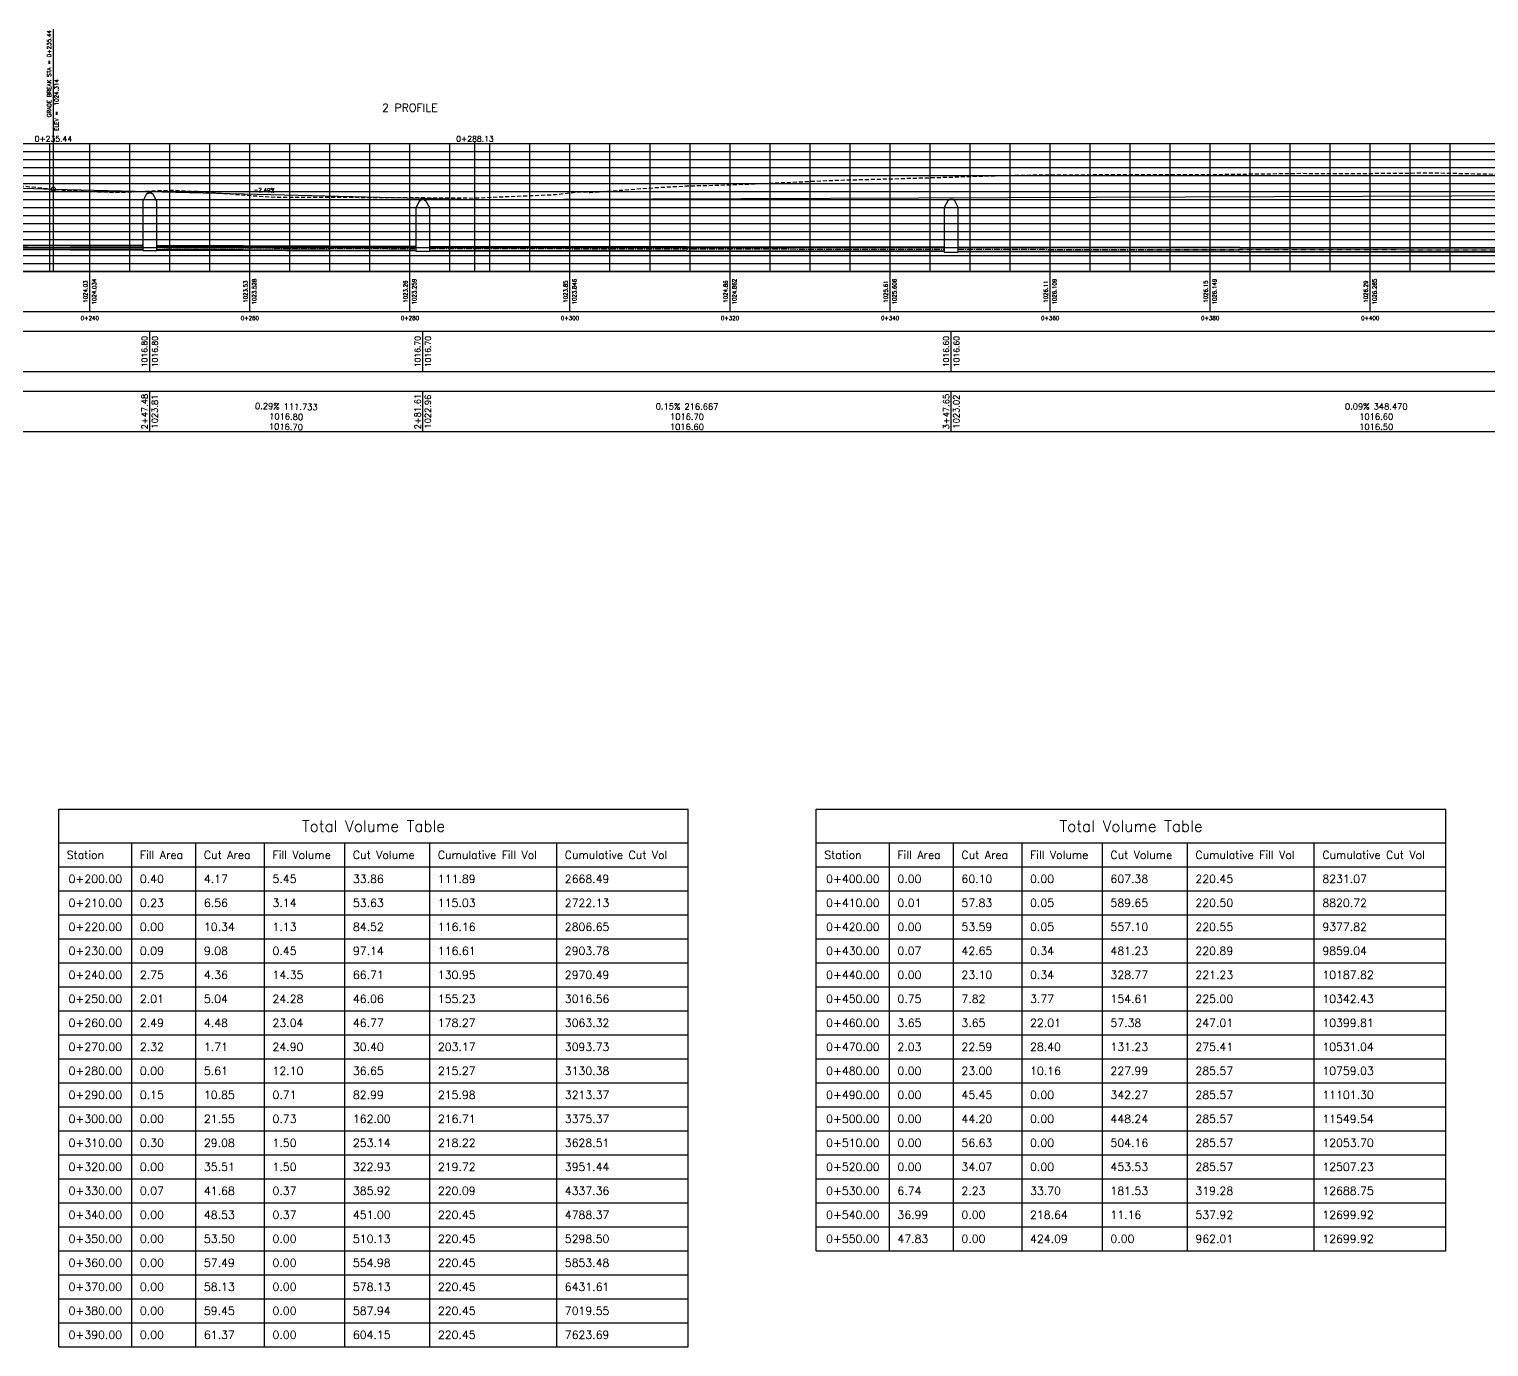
# Model space of a CAD drawing. Header units: metres. Extents: x 517023 to 519141, y 3924953 to 3927827.
# Drawn here: x 518483.5 to 518665.9, y 3925130.9 to 3925295.7 of the extents above; entities that cross this region are included whole.
import ezdxf

# ---------------------------------------------------------------- set-up
doc = ezdxf.new("R2010")
doc.units = ezdxf.units.M
doc.linetypes.add('CENTER2', pattern=[1.125, 0.75, -0.125, 0.125, -0.125])
doc.linetypes.add('DASHED', pattern=[0.75, 0.5, -0.25])
for name, color, linetype in [('C-ANNO-TABL', 1, 'Continuous'), ('C-ANNO-TABL-TEXT', 150, 'Continuous'), ('C-ANNO-TABL-TITL', 150, 'Continuous'), ('C-ANNO-TABL-TTBL', 5, 'Continuous'), ('C-ROAD-PROF', 1, 'DASHED'), ('C-ROAD-PROF-GRID-GEOM', 5, 'Continuous'), ('C-ROAD-PROF-GRID-MAJR', 8, 'Continuous'), ('C-ROAD-PROF-GRID-MINR', 8, 'Continuous'), ('C-ROAD-PROF-PROP', 150, 'Continuous'), ('C-ROAD-PROF-STAN-GEOM', 11, 'Continuous'), ('C-ROAD-PROF-TEXT', 11, 'Continuous'), ('C-ROAD-PROF-TICK', 7, 'Continuous'), ('C-ROAD-PROF-TITL', 11, 'Continuous'), ('C-ROAD-PROF-TTLB', 5, 'Continuous'), ('C-ROAD-STAN', 11, 'Continuous'), ('C-STRM-CNTR', 170, 'CENTER2'), ('C-STRM-PIPE', 170, 'Continuous'), ('C-STRM-PROF', 170, 'Continuous')]:
    doc.layers.add(name, color=color, linetype=linetype)
doc.styles.get("Standard").update_dxf_attribs({"font": 'simplex.shx'})

# ---------------------------------------------------------------- blocks, each defined once
blk = doc.blocks.new('AeccTickTriangle')
at = {"color": 0, "linetype": 'ByBlock', "lineweight": -2}
blk.add_lwpolyline([(3.05311331771918e-16, 0.6666666666666667), (-0.5773502691896256, -0.333333333333333), (0.5773502691896257, -0.3333333333333335)], close=True, dxfattribs=at)
at = {"color": 0, "linetype": 'ByBlock', "lineweight": -2, "const_width": 0.0625}
blk.add_lwpolyline([(-0.03125, 0, 1), (0.03125, 0, 1)], format="xyb", close=True, dxfattribs=at)
blk = doc.blocks.new('AeccTickCircle')
blk.add_circle((0, 0), 1)

msp = doc.modelspace()

# ---------------------------------------------------------------- linework, layer by layer
at = {"layer": 'C-ANNO-TABL', "color": 1, "linetype": 'Continuous', "lineweight": -3}
for p, q in [((518487.2116042768, 3925193.915409895), (518565.8782709435, 3925193.915409895)), ((518496.3544614197, 3925130.915409895), (518496.3544614197, 3925193.915409895)), ((518504.3544614197, 3925130.915409895), (518504.3544614197, 3925193.915409895)), ((518512.9258899912, 3925130.915409895), (518512.9258899912, 3925193.915409895)), ((518522.9735090387, 3925130.915409895), (518522.9735090387, 3925193.915409895)), ((518533.5925566578, 3925130.915409895), (518533.5925566578, 3925193.915409895)), ((518549.449699515, 3925130.915409895), (518549.449699515, 3925193.915409895)), ((518581.8782709434, 3925193.915409895), (518660.54493761, 3925193.915409895)), ((518591.0211280862, 3925142.915409895), (518591.0211280862, 3925193.915409895)), ((518599.0211280862, 3925142.915409895), (518599.0211280862, 3925193.915409895)), ((518607.5925566577, 3925142.915409895), (518607.5925566577, 3925193.915409895)), ((518617.6401757053, 3925142.915409895), (518617.6401757053, 3925193.915409895)), ((518628.2592233243, 3925142.915409895), (518628.2592233243, 3925193.915409895)), ((518644.1163661815, 3925142.915409895), (518644.1163661815, 3925193.915409895)), ((518487.2116042768, 3925190.915409895), (518565.8782709435, 3925190.915409895)), ((518581.8782709434, 3925190.915409895), (518660.54493761, 3925190.915409895)), ((518487.2116042768, 3925187.915409895), (518565.8782709435, 3925187.915409895)), ((518581.8782709434, 3925187.915409895), (518660.54493761, 3925187.915409895)), ((518487.2116042768, 3925184.915409895), (518565.8782709435, 3925184.915409895)), ((518581.8782709434, 3925184.915409895), (518660.54493761, 3925184.915409895)), ((518487.2116042768, 3925181.915409895), (518565.8782709435, 3925181.915409895)), ((518581.8782709434, 3925181.915409895), (518660.54493761, 3925181.915409895)), ((518487.2116042768, 3925178.915409895), (518565.8782709435, 3925178.915409895)), ((518581.8782709434, 3925178.915409895), (518660.54493761, 3925178.915409895)), ((518487.2116042768, 3925175.915409895), (518565.8782709435, 3925175.915409895)), ((518581.8782709434, 3925175.915409895), (518660.54493761, 3925175.915409895)), ((518487.2116042768, 3925172.915409895), (518565.8782709435, 3925172.915409895)), ((518581.8782709434, 3925172.915409895), (518660.54493761, 3925172.915409895)), ((518487.2116042768, 3925169.915409895), (518565.8782709435, 3925169.915409895)), ((518581.8782709434, 3925169.915409895), (518660.54493761, 3925169.915409895)), ((518487.2116042768, 3925166.915409895), (518565.8782709435, 3925166.915409895)), ((518581.8782709434, 3925166.915409895), (518660.54493761, 3925166.915409895)), ((518487.2116042768, 3925163.915409895), (518565.8782709435, 3925163.915409895)), ((518581.8782709434, 3925163.915409895), (518660.54493761, 3925163.915409895)), ((518487.2116042768, 3925160.915409895), (518565.8782709435, 3925160.915409895)), ((518581.8782709434, 3925160.915409895), (518660.54493761, 3925160.915409895)), ((518487.2116042768, 3925157.915409895), (518565.8782709435, 3925157.915409895)), ((518581.8782709434, 3925157.915409895), (518660.54493761, 3925157.915409895)), ((518487.2116042768, 3925154.915409895), (518565.8782709435, 3925154.915409895)), ((518581.8782709434, 3925154.915409895), (518660.54493761, 3925154.915409895)), ((518487.2116042768, 3925151.915409895), (518565.8782709435, 3925151.915409895)), ((518581.8782709434, 3925151.915409895), (518660.54493761, 3925151.915409895)), ((518487.2116042768, 3925148.915409895), (518565.8782709435, 3925148.915409895)), ((518581.8782709434, 3925148.915409895), (518660.54493761, 3925148.915409895)), ((518487.2116042768, 3925145.915409895), (518565.8782709435, 3925145.915409895)), ((518581.8782709434, 3925145.915409895), (518660.54493761, 3925145.915409895)), ((518487.2116042768, 3925142.915409895), (518565.8782709435, 3925142.915409895)), ((518487.2116042768, 3925139.915409895), (518565.8782709435, 3925139.915409895)), ((518487.2116042768, 3925136.915409895), (518565.8782709435, 3925136.915409895)), ((518487.2116042768, 3925133.915409895), (518565.8782709435, 3925133.915409895))]:
    msp.add_line(p, q, dxfattribs=at)
at = {"layer": 'C-ANNO-TABL-TTBL', "color": 5, "linetype": 'Continuous', "lineweight": -3}
for p, q in [((518487.2116042768, 3925198.115409895), (518565.8782709435, 3925198.115409895)), ((518487.2116042768, 3925130.915409895), (518487.2116042768, 3925198.115409895)), ((518565.8782709435, 3925130.915409895), (518565.8782709435, 3925198.115409895)), ((518581.8782709434, 3925198.115409895), (518660.54493761, 3925198.115409895)), ((518581.8782709434, 3925142.915409895), (518581.8782709434, 3925198.115409895)), ((518660.54493761, 3925142.915409895), (518660.54493761, 3925198.115409895)), ((518581.8782709434, 3925142.915409895), (518660.54493761, 3925142.915409895)), ((518487.2116042768, 3925130.915409895), (518565.8782709435, 3925130.915409895))]:
    msp.add_line(p, q, dxfattribs=at)
at = {"layer": 'C-ROAD-PROF', "color": 1, "linetype": 'DASHED', "lineweight": -3, "flags": 128}
msp.add_lwpolyline([(518251.0986318761, 3925276.855517745), (518254.1993466469, 3925276.725293723), (518255.2356005156, 3925276.6827903), (518255.4335888023, 3925276.680222045), (518256.3207707692, 3925276.683098055), (518266.4510660442, 3925276.491573351), (518270.2862210267, 3925275.792761287), (518271.3936032843, 3925275.616085996), (518274.8517739028, 3925275.879752503), (518276.9081669672, 3925275.296120526), (518280.1904648062, 3925275.204891581), (518280.4413073132, 3925275.216922198), (518282.6343048324, 3925274.933978218), (518292.873548343, 3925275.974731723), (518294.8801007308, 3925276.17428244), (518299.9392423172, 3925276.481556156), (518313.824576807, 3925277.249242967), (518316.3348352997, 3925277.375472444), (518325.3260573662, 3925277.255668251), (518330.8713967302, 3925277.17532159), (518333.1962961858, 3925277.088147294), (518347.5403863534, 3925276.998865503), (518355.4972857611, 3925276.424887716), (518356.6855296029, 3925276.419611655), (518356.9186287276, 3925276.454079935), (518364.1660558598, 3925276.488143584), (518370.0660838575, 3925276.507716536), (518371.9520280443, 3925276.5087573), (518371.9647931724, 3925276.50242729), (518372.0537311726, 3925276.477667473), (518372.477403859, 3925276.458632426), (518375.9661118553, 3925276.644891977), (518381.8661398531, 3925276.961115283), (518382.2382633003, 3925276.981134448), (518386.9146823941, 3925277.252766255), (518387.0253425995, 3925277.276985259), (518387.0700441318, 3925277.286046878), (518387.2694792798, 3925277.330400154), (518387.7661678509, 3925277.406644095), (518391.8504786625, 3925278.047105604), (518393.6661958486, 3925278.018557588), (518395.1621627089, 3925277.994354737), (518395.4796316079, 3925277.914849885), (518399.5662238464, 3925277.634455565), (518405.4662518442, 3925277.224877635), (518408.8385362392, 3925276.988087915), (518411.3662798419, 3925276.92919809), (518416.2868439194, 3925276.813018927), (518417.2663078397, 3925276.802110556), (518423.098035949, 3925276.734938236), (518423.1663358375, 3925276.731824678), (518427.6610684835, 3925276.524321723), (518429.0663638353, 3925276.582713949), (518434.966391833, 3925276.8240115), (518440.8664198308, 3925277.061417587), (518442.2761320362, 3925277.117204071), (518446.1445233549, 3925276.995661699), (518446.7664478286, 3925276.994168999), (518452.4431215808, 3925276.983016455), (518465.220281428, 3925276.668355479), (518477.1078453857, 3925276.640110655), (518486.5417181242, 3925275.653904307), (518487.732976218, 3925275.530751307), (518490.3047667839, 3925275.409399656), (518494.0678154436, 3925275.242887469), (518494.2084127319, 3925275.237081506), (518497.8308641033, 3925275.390282904), (518501.2648174274, 3925275.543447404), (518501.593912763, 3925275.526225171), (518504.3898712225, 3925275.393917094), (518504.406665205, 3925275.394546542), (518505.3569614227, 3925275.314498096), (518509.1200100824, 3925275.015894846), (518512.8830587421, 3925274.735790552), (518514.3281407165, 3925274.635372676), (518515.0476977816, 3925274.633848092), (518515.5080199079, 3925274.638815406), (518516.6461074018, 3925274.63690155), (518520.4091560615, 3925274.631998803), (518520.5892141441, 3925274.631832508), (518521.939510182, 3925274.644701928), (518524.1722047212, 3925274.632673247), (518527.9352533809, 3925274.613896611), (518531.6983020406, 3925274.596624428), (518535.4613507003, 3925274.580863689), (518536.0747969666, 3925274.578541831), (518539.0065236962, 3925274.542761215), (518539.22439936, 3925274.552149313), (518549.3031759644, 3925274.985780569), (518552.3818537113, 3925275.329282666), (518553.5689020137, 3925275.229690377), (518561.5210722303, 3925275.833911316), (518565.5668064845, 3925276.051575514), (518572.0991449395, 3925276.229694932), (518584.2020054057, 3925276.766018481), (518591.2575872845, 3925276.950692278), (518603.7690679235, 3925277.311411364), (518609.3339963356, 3925277.444353933), (518627.0531939786, 3925277.499222809), (518630.1719828158, 3925277.486489153), (518630.4041612818, 3925277.483314662), (518630.7152101119, 3925277.498010246), (518631.0613345572, 3925277.48876333), (518642.3770385526, 3925277.631106033), (518642.6023853574, 3925277.631505299), (518650.3946224994, 3925277.619273319), (518657.9563197985, 3925277.688168104), (518658.7004629054, 3925277.688416321), (518659.8481834798, 3925277.676123091), (518668.4562220896, 3925277.496585269), (518673.2186595994, 3925277.381825117), (518674.7618686798, 3925277.964062504), (518678.8272135958, 3925277.696331978), (518680.5851768783, 3925277.287350064), (518680.977877002, 3925277.124921755), (518681.0833299172, 3925277.114000882), (518693.0783946521, 3925275.887640568), (518703.4774398911, 3925274.953362504), (518704.2712587063, 3925274.902578833), (518704.963408331, 3925274.830311532), (518716.2082690372, 3925274.855701093), (518722.6126893216, 3925276.876957096), (518724.0783520131, 3925276.771044225), (518724.7404154097, 3925276.032695161), (518728.1821476119, 3925276.236811597), (518730.0179859216, 3925276.370197154), (518730.6620017296, 3925276.264142751), (518731.5325612288, 3925276.323858294), (518743.5054769836, 3925277.87870821), (518751.1083644239, 3925277.562284177), (518751.390247878, 3925277.50276439), (518752.3598287201, 3925277.646228014), (518753.1074392873, 3925277.714357799), (518755.3189487916, 3925277.951021087), (518756.1294806094, 3925277.992485156), (518758.1195158903, 3925278.243019183), (518759.8069884022, 3925278.44458798), (518760.5021956339, 3925278.463783953), (518764.3635354929, 3925278.390290135), (518764.9494286287, 3925278.210949329), (518768.5736472369, 3925277.669985408), (518774.0954159277, 3925276.63643712), (518774.9150841085, 3925276.429638418), (518775.9025285069, 3925276.256727684), (518789.2615452503, 3925273.160392017), (518793.6459115133, 3925272.787007662), (518801.8793343526, 3925272.642378842), (518805.5923002888, 3925272.581776706)], dxfattribs=at)
at = {"layer": 'C-ROAD-PROF-GRID-GEOM', "color": 5, "linetype": 'Continuous', "lineweight": -3}
for p, q in [((518486.5417181242, 3925265.34037895), (518486.5417181242, 3925281.34037895)), ((518539.2243993602, 3925265.34037895), (518539.2243993602, 3925281.34037895))]:
    msp.add_line(p, q, dxfattribs=at)
at = {"layer": 'C-ROAD-PROF-GRID-MAJR', "color": 8, "linetype": 'Continuous', "lineweight": -3}
for p, q in [((518249.0986318761, 3925281.34037895), (518805.592300289, 3925281.34037895)), ((518491.0986318761, 3925265.34037895), (518491.0986318761, 3925281.34037895)), ((518511.0986318761, 3925265.34037895), (518511.0986318761, 3925281.34037895)), ((518531.0986318761, 3925265.34037895), (518531.0986318761, 3925281.34037895)), ((518551.0986318761, 3925265.34037895), (518551.0986318761, 3925281.34037895)), ((518571.0986318761, 3925265.34037895), (518571.0986318761, 3925281.34037895)), ((518591.0986318761, 3925265.34037895), (518591.0986318761, 3925281.34037895)), ((518611.0986318761, 3925265.34037895), (518611.0986318761, 3925281.34037895)), ((518631.0986318761, 3925265.34037895), (518631.0986318761, 3925281.34037895)), ((518651.0986318761, 3925265.34037895), (518651.0986318761, 3925281.34037895)), ((518249.0986318761, 3925279.34037895), (518805.592300289, 3925279.34037895)), ((518249.0986318761, 3925277.34037895), (518805.592300289, 3925277.34037895)), ((518249.0986318761, 3925275.34037895), (518805.592300289, 3925275.34037895)), ((518249.0986318761, 3925273.34037895), (518805.592300289, 3925273.34037895)), ((518249.0986318761, 3925271.34037895), (518805.592300289, 3925271.34037895)), ((518249.0986318761, 3925269.34037895), (518805.592300289, 3925269.34037895)), ((518249.0986318761, 3925267.34037895), (518805.592300289, 3925267.34037895)), ((518249.0986318761, 3925265.34037895), (518805.592300289, 3925265.34037895))]:
    msp.add_line(p, q, dxfattribs=at)
at = {"layer": 'C-ROAD-PROF-GRID-MINR', "color": 8, "linetype": 'Continuous', "lineweight": -3}
for p, q in [((518249.0986318761, 3925280.34037895), (518805.592300289, 3925280.34037895)), ((518486.0986318761, 3925265.34037895), (518486.0986318761, 3925281.34037895)), ((518496.0986318761, 3925265.34037895), (518496.0986318761, 3925281.34037895)), ((518501.0986318761, 3925265.34037895), (518501.0986318761, 3925281.34037895)), ((518506.0986318761, 3925265.34037895), (518506.0986318761, 3925281.34037895)), ((518516.0986318761, 3925265.34037895), (518516.0986318761, 3925281.34037895)), ((518521.0986318761, 3925265.34037895), (518521.0986318761, 3925281.34037895)), ((518526.0986318761, 3925265.34037895), (518526.0986318761, 3925281.34037895)), ((518536.0986318761, 3925265.34037895), (518536.0986318761, 3925281.34037895)), ((518541.0986318761, 3925265.34037895), (518541.0986318761, 3925281.34037895)), ((518546.0986318761, 3925265.34037895), (518546.0986318761, 3925281.34037895)), ((518556.0986318761, 3925265.34037895), (518556.0986318761, 3925281.34037895)), ((518561.0986318761, 3925265.34037895), (518561.0986318761, 3925281.34037895)), ((518566.0986318761, 3925265.34037895), (518566.0986318761, 3925281.34037895)), ((518576.0986318761, 3925265.34037895), (518576.0986318761, 3925281.34037895)), ((518581.0986318761, 3925265.34037895), (518581.0986318761, 3925281.34037895)), ((518586.0986318761, 3925265.34037895), (518586.0986318761, 3925281.34037895)), ((518596.0986318761, 3925265.34037895), (518596.0986318761, 3925281.34037895)), ((518601.0986318761, 3925265.34037895), (518601.0986318761, 3925281.34037895)), ((518606.0986318761, 3925265.34037895), (518606.0986318761, 3925281.34037895)), ((518616.0986318761, 3925265.34037895), (518616.0986318761, 3925281.34037895)), ((518621.0986318761, 3925265.34037895), (518621.0986318761, 3925281.34037895)), ((518626.0986318761, 3925265.34037895), (518626.0986318761, 3925281.34037895)), ((518636.0986318761, 3925265.34037895), (518636.0986318761, 3925281.34037895)), ((518641.0986318761, 3925265.34037895), (518641.0986318761, 3925281.34037895)), ((518646.0986318761, 3925265.34037895), (518646.0986318761, 3925281.34037895)), ((518656.0986318761, 3925265.34037895), (518656.0986318761, 3925281.34037895)), ((518661.0986318761, 3925265.34037895), (518661.0986318761, 3925281.34037895)), ((518249.0986318761, 3925278.34037895), (518805.592300289, 3925278.34037895)), ((518249.0986318761, 3925276.34037895), (518805.592300289, 3925276.34037895)), ((518249.0986318761, 3925274.34037895), (518805.592300289, 3925274.34037895)), ((518249.0986318761, 3925272.34037895), (518805.592300289, 3925272.34037895)), ((518249.0986318761, 3925270.34037895), (518805.592300289, 3925270.34037895)), ((518249.0986318761, 3925268.34037895), (518805.592300289, 3925268.34037895)), ((518249.0986318761, 3925266.34037895), (518805.592300289, 3925266.34037895))]:
    msp.add_line(p, q, dxfattribs=at)
at = {"layer": 'C-ROAD-PROF-PROP', "color": 150, "linetype": 'Continuous', "lineweight": -3, "ltscale": 2, "flags": 128}
msp.add_lwpolyline([(518251.0986318761, 3925275.34037895), (518364.1660558598, 3925276.34037895), (518446.7664478286, 3925276.994168999), (518486.5417181242, 3925275.653904307), (518539.2243993602, 3925274.34037895), (518805.5923002888, 3925275.34037895)], dxfattribs=at)
at = {"layer": 'C-ROAD-PROF-STAN-GEOM', "color": 11, "linetype": 'Continuous', "lineweight": -3}
msp.add_line((518486.5417181242, 3925275.653904307), (518486.5417181242, 3925295.653904307), dxfattribs=at)
at = {"layer": 'C-ROAD-PROF-TEXT', "color": 11, "linetype": 'Continuous', "lineweight": -3}
for p, q in [((518486.5417181242, 3925281.09037895), (518486.5417181242, 3925281.59037895)), ((518539.2243993602, 3925281.09037895), (518539.2243993602, 3925281.59037895))]:
    msp.add_line(p, q, dxfattribs=at)
at = {"layer": 'C-ROAD-PROF-TICK', "color": 7, "linetype": 'Continuous', "lineweight": -3}
for p, q in [((518491.0986318761, 3925260.34037895), (518491.0986318761, 3925265.34037895)), ((518511.0986318761, 3925260.34037895), (518511.0986318761, 3925265.34037895)), ((518531.0986318761, 3925260.34037895), (518531.0986318761, 3925265.34037895)), ((518551.0986318761, 3925260.34037895), (518551.0986318761, 3925265.34037895)), ((518571.0986318761, 3925260.34037895), (518571.0986318761, 3925265.34037895)), ((518591.0986318761, 3925260.34037895), (518591.0986318761, 3925265.34037895)), ((518611.0986318761, 3925260.34037895), (518611.0986318761, 3925265.34037895)), ((518631.0986318761, 3925260.34037895), (518631.0986318761, 3925265.34037895)), ((518651.0986318761, 3925260.34037895), (518651.0986318761, 3925265.34037895)), ((518498.5768826283, 3925252.84037895), (518498.5768826283, 3925257.84037895)), ((518532.7049943501, 3925252.84037895), (518532.7049943501, 3925257.84037895)), ((518598.7473019846, 3925252.84037895), (518598.7473019846, 3925257.84037895)), ((518498.5768826283, 3925245.34037895), (518498.5768826283, 3925250.34037895)), ((518532.7049943501, 3925245.34037895), (518532.7049943501, 3925250.34037895)), ((518598.7473019846, 3925245.34037895), (518598.7473019846, 3925250.34037895))]:
    msp.add_line(p, q, dxfattribs=at)
at = {"layer": 'C-ROAD-PROF-TTLB', "color": 5, "linetype": 'Continuous', "lineweight": -3}
msp.add_line((518249.0986318761, 3925281.34037895), (518813.0986318761, 3925281.34037895), dxfattribs=at)
for points in [[(518249.0986318761, 3925260.34037895), (518813.0986318761, 3925260.34037895), (518813.0986318761, 3925265.34037895), (518249.0986318761, 3925265.34037895)], [(518249.0986318761, 3925252.84037895), (518813.0986318761, 3925252.84037895), (518813.0986318761, 3925257.84037895), (518249.0986318761, 3925257.84037895)], [(518249.0986318761, 3925245.34037895), (518813.0986318761, 3925245.34037895), (518813.0986318761, 3925250.34037895), (518249.0986318761, 3925250.34037895)]]:
    msp.add_3dface(points, dxfattribs=at)
at = {"layer": 'C-STRM-CNTR', "color": 6, "linetype": 'CENTER2', "lineweight": -3}
for p, q in [((518460.072598121, 3925268.43815697), (518497.7018826283, 3925268.342600931)), ((518499.4518826283, 3925268.337815082), (518531.8299943501, 3925268.242942819)), ((518533.5799943501, 3925268.239054042), (518597.8723019846, 3925268.141703859)), ((518599.6223019846, 3925268.139555139), (518704.0858889334, 3925268.041202762))]:
    msp.add_line(p, q, dxfattribs=at)
at = {"layer": 'C-STRM-PIPE', "color": 140, "linetype": 'Continuous', "lineweight": -3}
for p, q in [((518460.072598121, 3925268.73815697), (518497.7018826283, 3925268.642600931)), ((518460.072598121, 3925268.13815697), (518497.7018826283, 3925268.042600931)), ((518499.4518826283, 3925268.637815082), (518531.8299943501, 3925268.542942819)), ((518499.4518826283, 3925268.037815082), (518531.8299943501, 3925267.942942819)), ((518533.5799943501, 3925268.539054042), (518597.8723019846, 3925268.441703858)), ((518533.5799943501, 3925267.939054042), (518597.8723019846, 3925267.841703859)), ((518599.6223019846, 3925268.439555138), (518704.0858889334, 3925268.341202762)), ((518599.6223019846, 3925267.839555139), (518704.0858889334, 3925267.741202762))]:
    msp.add_line(p, q, dxfattribs=at)
at = {"layer": 'C-STRM-PIPE', "color": 150, "linetype": 'Continuous', "lineweight": -3}
for p, q in [((518460.072598121, 3925268.63815697), (518497.7018826283, 3925268.542600931)), ((518460.072598121, 3925268.23815697), (518497.7018826283, 3925268.142600931)), ((518499.4518826283, 3925268.537815082), (518531.8299943501, 3925268.442942819)), ((518499.4518826283, 3925268.137815082), (518531.8299943501, 3925268.042942819)), ((518533.5799943501, 3925268.439054042), (518597.8723019846, 3925268.341703859)), ((518533.5799943501, 3925268.039054042), (518597.8723019846, 3925267.941703858)), ((518599.6223019846, 3925268.339555139), (518704.0858889334, 3925268.241202762)), ((518599.6223019846, 3925267.939555138), (518704.0858889334, 3925267.841202762))]:
    msp.add_line(p, q, dxfattribs=at)
at = {"layer": 'C-STRM-PIPE', "color": 3, "linetype": 'DASHED', "lineweight": -3}
for p, q in [((518398.9702302284, 3925265.34037895), (518532.8437163551, 3925265.34037895)), ((518458.322598121, 3925265.34037895), (518592.2111543859, 3925265.34037895)), ((518497.7018826283, 3925265.34037895), (518631.5996377966, 3925265.34037895)), ((518531.8299943501, 3925265.34037895), (518665.7405692607, 3925265.34037895)), ((518597.8723019846, 3925265.34037895), (518731.7962901872, 3925265.34037895))]:
    msp.add_line(p, q, dxfattribs=at)
at = {"layer": 'C-STRM-PIPE', "color": 6, "linetype": 'CENTER2', "lineweight": -3}
for p, q in [((518398.9702302284, 3925265.34037895), (518532.8437163551, 3925265.34037895)), ((518458.322598121, 3925265.34037895), (518592.2111543859, 3925265.34037895)), ((518497.7018826283, 3925265.34037895), (518631.5996377966, 3925265.34037895)), ((518531.8299943501, 3925265.34037895), (518665.7405692607, 3925265.34037895)), ((518597.8723019846, 3925265.34037895), (518731.7962901872, 3925265.34037895))]:
    msp.add_line(p, q, dxfattribs=at)
at = {"layer": 'C-STRM-PROF', "color": 6, "linetype": 'Continuous', "lineweight": -3}
for p, q in [((518498.1868826283, 3925275.053778175), (518497.7018826283, 3925274.153778175)), ((518498.3118826283, 3925275.053778175), (518498.1868826283, 3925275.053778175)), ((518498.8418826283, 3925275.153778175), (518498.3118826283, 3925275.153778175)), ((518498.3118826283, 3925275.153778175), (518498.3118826283, 3925275.053778175)), ((518498.8418826283, 3925275.053778175), (518498.8418826283, 3925275.153778175)), ((518498.9668826283, 3925275.053778175), (518498.8418826283, 3925275.053778175)), ((518499.4518826283, 3925274.153778175), (518498.9668826283, 3925275.053778175)), ((518497.7018826283, 3925274.153778175), (518497.7018826283, 3925267.990378175)), ((518499.4518826283, 3925267.990378175), (518499.4518826283, 3925274.153778175)), ((518532.3149943501, 3925274.202919688), (518531.8299943501, 3925273.302919688)), ((518531.8299943501, 3925273.302919688), (518531.8299943501, 3925267.890379688)), ((518532.4399943501, 3925274.202919688), (518532.3149943501, 3925274.202919688)), ((518532.9699943501, 3925274.302919688), (518532.4399943501, 3925274.302919688)), ((518532.4399943501, 3925274.302919688), (518532.4399943501, 3925274.202919688)), ((518532.9699943501, 3925274.202919688), (518532.9699943501, 3925274.302919688)), ((518533.0949943501, 3925274.202919688), (518532.9699943501, 3925274.202919688)), ((518533.5799943501, 3925273.302919688), (518533.0949943501, 3925274.202919688)), ((518533.5799943501, 3925267.890379688), (518533.5799943501, 3925273.302919688)), ((518598.3573019846, 3925274.263840195), (518597.8723019846, 3925273.363840195)), ((518597.8723019846, 3925273.363840195), (518597.8723019846, 3925267.790380195)), ((518598.4823019846, 3925274.263840195), (518598.3573019846, 3925274.263840195)), ((518599.0123019846, 3925274.363840195), (518598.4823019846, 3925274.363840195)), ((518598.4823019846, 3925274.363840195), (518598.4823019846, 3925274.263840195)), ((518599.0123019846, 3925274.263840195), (518599.0123019846, 3925274.363840195)), ((518599.1373019846, 3925274.263840195), (518599.0123019846, 3925274.263840195)), ((518599.6223019846, 3925273.363840195), (518599.1373019846, 3925274.263840195)), ((518599.6223019846, 3925267.790380195), (518599.6223019846, 3925273.363840195)), ((518497.7018826283, 3925267.990378175), (518499.4518826283, 3925267.990378175)), ((518531.8299943501, 3925267.890379688), (518533.5799943501, 3925267.890379688)), ((518597.8723019846, 3925267.790380195), (518599.6223019846, 3925267.790380195))]:
    msp.add_line(p, q, dxfattribs=at)

# ---------------------------------------------------------------- block references
at = {"layer": 'C-ROAD-PROF-STAN-GEOM', "color": 11, "linetype": 'Continuous', "lineweight": -3, "xscale": 0.2500000000000001, "yscale": 0.2500000000000001, "zscale": 0.2500000000000001}
msp.add_blockref('AeccTickCircle', (518486.5417181242, 3925275.653904307), dxfattribs=at)
at = {"layer": 'C-ROAD-STAN', "color": 11, "linetype": 'Continuous', "lineweight": -3, "xscale": 0.02999999999999999, "yscale": 0.02999999999999999, "zscale": 0.02999999999999999}
for p in [(518486.5417181242, 3925275.653904307), (518539.2243993602, 3925274.34037895)]:
    msp.add_blockref('AeccTickTriangle', p, dxfattribs=at)

# ---------------------------------------------------------------- texts
at = {"layer": 'C-ANNO-TABL-TEXT', "color": 150, "linetype": 'Continuous', "lineweight": -3, "char_height": 1}
for s, insert, attachment_point in [('0+200.00', (518491.7830328483, 3925189.415409895), 5), ('0.40', (518497.3544614197, 3925189.415409895), 4), ('4.17', (518505.3544614197, 3925189.415409895), 4), ('5.45', (518513.9258899912, 3925189.415409895), 4), ('33.86', (518523.9735090387, 3925189.415409895), 4), ('111.89', (518534.5925566578, 3925189.415409895), 4), ('2668.49', (518550.449699515, 3925189.415409895), 4), ('0+400.00', (518586.4496995148, 3925189.415409895), 5), ('0.00', (518592.0211280862, 3925189.415409895), 4), ('60.10', (518600.0211280862, 3925189.415409895), 4), ('0.00', (518608.5925566577, 3925189.415409895), 4), ('607.38', (518618.6401757053, 3925189.415409895), 4), ('220.45', (518629.2592233243, 3925189.415409895), 4), ('8231.07', (518645.1163661815, 3925189.415409895), 4), ('0+210.00', (518491.7830328483, 3925186.415409895), 5), ('0.23', (518497.3544614197, 3925186.415409895), 4), ('6.56', (518505.3544614197, 3925186.415409895), 4), ('3.14', (518513.9258899912, 3925186.415409895), 4), ('53.63', (518523.9735090387, 3925186.415409895), 4), ('115.03', (518534.5925566578, 3925186.415409895), 4), ('2722.13', (518550.449699515, 3925186.415409895), 4), ('0+410.00', (518586.4496995148, 3925186.415409895), 5), ('0.01', (518592.0211280862, 3925186.415409895), 4), ('57.83', (518600.0211280862, 3925186.415409895), 4), ('0.05', (518608.5925566577, 3925186.415409895), 4), ('589.65', (518618.6401757053, 3925186.415409895), 4), ('220.50', (518629.2592233243, 3925186.415409895), 4), ('8820.72', (518645.1163661815, 3925186.415409895), 4), ('0+220.00', (518491.7830328483, 3925183.415409895), 5), ('0.00', (518497.3544614197, 3925183.415409895), 4), ('10.34', (518505.3544614197, 3925183.415409895), 4), ('1.13', (518513.9258899912, 3925183.415409895), 4), ('84.52', (518523.9735090387, 3925183.415409895), 4), ('116.16', (518534.5925566578, 3925183.415409895), 4), ('2806.65', (518550.449699515, 3925183.415409895), 4), ('0+420.00', (518586.4496995148, 3925183.415409895), 5), ('0.00', (518592.0211280862, 3925183.415409895), 4), ('53.59', (518600.0211280862, 3925183.415409895), 4), ('0.05', (518608.5925566577, 3925183.415409895), 4), ('557.10', (518618.6401757053, 3925183.415409895), 4), ('220.55', (518629.2592233243, 3925183.415409895), 4), ('9377.82', (518645.1163661815, 3925183.415409895), 4), ('0+230.00', (518491.7830328483, 3925180.415409895), 5), ('0.09', (518497.3544614197, 3925180.415409895), 4), ('9.08', (518505.3544614197, 3925180.415409895), 4), ('0.45', (518513.9258899912, 3925180.415409895), 4), ('97.14', (518523.9735090387, 3925180.415409895), 4), ('116.61', (518534.5925566578, 3925180.415409895), 4), ('2903.78', (518550.449699515, 3925180.415409895), 4), ('0+430.00', (518586.4496995148, 3925180.415409895), 5), ('0.07', (518592.0211280862, 3925180.415409895), 4), ('42.65', (518600.0211280862, 3925180.415409895), 4), ('0.34', (518608.5925566577, 3925180.415409895), 4), ('481.23', (518618.6401757053, 3925180.415409895), 4), ('220.89', (518629.2592233243, 3925180.415409895), 4), ('9859.04', (518645.1163661815, 3925180.415409895), 4), ('0+240.00', (518491.7830328483, 3925177.415409895), 5), ('2.75', (518497.3544614197, 3925177.415409895), 4), ('4.36', (518505.3544614197, 3925177.415409895), 4), ('14.35', (518513.9258899912, 3925177.415409895), 4), ('66.71', (518523.9735090387, 3925177.415409895), 4), ('130.95', (518534.5925566578, 3925177.415409895), 4), ('2970.49', (518550.449699515, 3925177.415409895), 4), ('0+440.00', (518586.4496995148, 3925177.415409895), 5), ('0.00', (518592.0211280862, 3925177.415409895), 4), ('23.10', (518600.0211280862, 3925177.415409895), 4), ('0.34', (518608.5925566577, 3925177.415409895), 4), ('328.77', (518618.6401757053, 3925177.415409895), 4), ('221.23', (518629.2592233243, 3925177.415409895), 4), ('10187.82', (518645.1163661815, 3925177.415409895), 4), ('0+250.00', (518491.7830328483, 3925174.415409895), 5), ('2.01', (518497.3544614197, 3925174.415409895), 4), ('5.04', (518505.3544614197, 3925174.415409895), 4), ('24.28', (518513.9258899912, 3925174.415409895), 4), ('46.06', (518523.9735090387, 3925174.415409895), 4), ('155.23', (518534.5925566578, 3925174.415409895), 4), ('3016.56', (518550.449699515, 3925174.415409895), 4), ('0+450.00', (518586.4496995148, 3925174.415409895), 5), ('0.75', (518592.0211280862, 3925174.415409895), 4), ('7.82', (518600.0211280862, 3925174.415409895), 4), ('3.77', (518608.5925566577, 3925174.415409895), 4), ('154.61', (518618.6401757053, 3925174.415409895), 4), ('225.00', (518629.2592233243, 3925174.415409895), 4), ('10342.43', (518645.1163661815, 3925174.415409895), 4), ('0+260.00', (518491.7830328483, 3925171.415409895), 5), ('2.49', (518497.3544614197, 3925171.415409895), 4), ('4.48', (518505.3544614197, 3925171.415409895), 4), ('23.04', (518513.9258899912, 3925171.415409895), 4), ('46.77', (518523.9735090387, 3925171.415409895), 4), ('178.27', (518534.5925566578, 3925171.415409895), 4), ('3063.32', (518550.449699515, 3925171.415409895), 4), ('0+460.00', (518586.4496995148, 3925171.415409895), 5), ('3.65', (518592.0211280862, 3925171.415409895), 4), ('3.65', (518600.0211280862, 3925171.415409895), 4), ('22.01', (518608.5925566577, 3925171.415409895), 4), ('57.38', (518618.6401757053, 3925171.415409895), 4), ('247.01', (518629.2592233243, 3925171.415409895), 4), ('10399.81', (518645.1163661815, 3925171.415409895), 4), ('0+270.00', (518491.7830328483, 3925168.415409895), 5), ('2.32', (518497.3544614197, 3925168.415409895), 4), ('1.71', (518505.3544614197, 3925168.415409895), 4), ('24.90', (518513.9258899912, 3925168.415409895), 4), ('30.40', (518523.9735090387, 3925168.415409895), 4), ('203.17', (518534.5925566578, 3925168.415409895), 4), ('3093.73', (518550.449699515, 3925168.415409895), 4), ('0+470.00', (518586.4496995148, 3925168.415409895), 5), ('2.03', (518592.0211280862, 3925168.415409895), 4), ('22.59', (518600.0211280862, 3925168.415409895), 4), ('28.40', (518608.5925566577, 3925168.415409895), 4), ('131.23', (518618.6401757053, 3925168.415409895), 4), ('275.41', (518629.2592233243, 3925168.415409895), 4), ('10531.04', (518645.1163661815, 3925168.415409895), 4), ('0+280.00', (518491.7830328483, 3925165.415409895), 5), ('0.00', (518497.3544614197, 3925165.415409895), 4), ('5.61', (518505.3544614197, 3925165.415409895), 4), ('12.10', (518513.9258899912, 3925165.415409895), 4), ('36.65', (518523.9735090387, 3925165.415409895), 4), ('215.27', (518534.5925566578, 3925165.415409895), 4), ('3130.38', (518550.449699515, 3925165.415409895), 4), ('0+480.00', (518586.4496995148, 3925165.415409895), 5), ('0.00', (518592.0211280862, 3925165.415409895), 4), ('23.00', (518600.0211280862, 3925165.415409895), 4), ('10.16', (518608.5925566577, 3925165.415409895), 4), ('227.99', (518618.6401757053, 3925165.415409895), 4), ('285.57', (518629.2592233243, 3925165.415409895), 4), ('10759.03', (518645.1163661815, 3925165.415409895), 4), ('0+290.00', (518491.7830328483, 3925162.415409895), 5), ('0.15', (518497.3544614197, 3925162.415409895), 4), ('10.85', (518505.3544614197, 3925162.415409895), 4), ('0.71', (518513.9258899912, 3925162.415409895), 4), ('82.99', (518523.9735090387, 3925162.415409895), 4), ('215.98', (518534.5925566578, 3925162.415409895), 4), ('3213.37', (518550.449699515, 3925162.415409895), 4), ('0+490.00', (518586.4496995148, 3925162.415409895), 5), ('0.00', (518592.0211280862, 3925162.415409895), 4), ('45.45', (518600.0211280862, 3925162.415409895), 4), ('0.00', (518608.5925566577, 3925162.415409895), 4), ('342.27', (518618.6401757053, 3925162.415409895), 4), ('285.57', (518629.2592233243, 3925162.415409895), 4), ('11101.30', (518645.1163661815, 3925162.415409895), 4), ('0+300.00', (518491.7830328483, 3925159.415409895), 5), ('0.00', (518497.3544614197, 3925159.415409895), 4), ('21.55', (518505.3544614197, 3925159.415409895), 4), ('0.73', (518513.9258899912, 3925159.415409895), 4), ('162.00', (518523.9735090387, 3925159.415409895), 4), ('216.71', (518534.5925566578, 3925159.415409895), 4), ('3375.37', (518550.449699515, 3925159.415409895), 4), ('0+500.00', (518586.4496995148, 3925159.415409895), 5), ('0.00', (518592.0211280862, 3925159.415409895), 4), ('44.20', (518600.0211280862, 3925159.415409895), 4), ('0.00', (518608.5925566577, 3925159.415409895), 4), ('448.24', (518618.6401757053, 3925159.415409895), 4), ('285.57', (518629.2592233243, 3925159.415409895), 4), ('11549.54', (518645.1163661815, 3925159.415409895), 4), ('0+310.00', (518491.7830328483, 3925156.415409895), 5), ('0.30', (518497.3544614197, 3925156.415409895), 4), ('29.08', (518505.3544614197, 3925156.415409895), 4), ('1.50', (518513.9258899912, 3925156.415409895), 4), ('253.14', (518523.9735090387, 3925156.415409895), 4), ('218.22', (518534.5925566578, 3925156.415409895), 4), ('3628.51', (518550.449699515, 3925156.415409895), 4), ('0+510.00', (518586.4496995148, 3925156.415409895), 5), ('0.00', (518592.0211280862, 3925156.415409895), 4), ('56.63', (518600.0211280862, 3925156.415409895), 4), ('0.00', (518608.5925566577, 3925156.415409895), 4), ('504.16', (518618.6401757053, 3925156.415409895), 4), ('285.57', (518629.2592233243, 3925156.415409895), 4), ('12053.70', (518645.1163661815, 3925156.415409895), 4), ('0+320.00', (518491.7830328483, 3925153.415409895), 5), ('0.00', (518497.3544614197, 3925153.415409895), 4), ('35.51', (518505.3544614197, 3925153.415409895), 4), ('1.50', (518513.9258899912, 3925153.415409895), 4), ('322.93', (518523.9735090387, 3925153.415409895), 4), ('219.72', (518534.5925566578, 3925153.415409895), 4), ('3951.44', (518550.449699515, 3925153.415409895), 4), ('0+520.00', (518586.4496995148, 3925153.415409895), 5), ('0.00', (518592.0211280862, 3925153.415409895), 4), ('34.07', (518600.0211280862, 3925153.415409895), 4), ('0.00', (518608.5925566577, 3925153.415409895), 4), ('453.53', (518618.6401757053, 3925153.415409895), 4), ('285.57', (518629.2592233243, 3925153.415409895), 4), ('12507.23', (518645.1163661815, 3925153.415409895), 4), ('0+330.00', (518491.7830328483, 3925150.415409895), 5), ('0.07', (518497.3544614197, 3925150.415409895), 4), ('41.68', (518505.3544614197, 3925150.415409895), 4), ('0.37', (518513.9258899912, 3925150.415409895), 4), ('385.92', (518523.9735090387, 3925150.415409895), 4), ('220.09', (518534.5925566578, 3925150.415409895), 4), ('4337.36', (518550.449699515, 3925150.415409895), 4), ('0+530.00', (518586.4496995148, 3925150.415409895), 5), ('6.74', (518592.0211280862, 3925150.415409895), 4), ('2.23', (518600.0211280862, 3925150.415409895), 4), ('33.70', (518608.5925566577, 3925150.415409895), 4), ('181.53', (518618.6401757053, 3925150.415409895), 4), ('319.28', (518629.2592233243, 3925150.415409895), 4), ('12688.75', (518645.1163661815, 3925150.415409895), 4), ('0+340.00', (518491.7830328483, 3925147.415409895), 5), ('0.00', (518497.3544614197, 3925147.415409895), 4), ('48.53', (518505.3544614197, 3925147.415409895), 4), ('0.37', (518513.9258899912, 3925147.415409895), 4), ('451.00', (518523.9735090387, 3925147.415409895), 4), ('220.45', (518534.5925566578, 3925147.415409895), 4), ('4788.37', (518550.449699515, 3925147.415409895), 4), ('0+540.00', (518586.4496995148, 3925147.415409895), 5), ('36.99', (518592.0211280862, 3925147.415409895), 4), ('0.00', (518600.0211280862, 3925147.415409895), 4), ('218.64', (518608.5925566577, 3925147.415409895), 4), ('11.16', (518618.6401757053, 3925147.415409895), 4), ('537.92', (518629.2592233243, 3925147.415409895), 4), ('12699.92', (518645.1163661815, 3925147.415409895), 4), ('0+350.00', (518491.7830328483, 3925144.415409895), 5), ('0.00', (518497.3544614197, 3925144.415409895), 4), ('53.50', (518505.3544614197, 3925144.415409895), 4), ('0.00', (518513.9258899912, 3925144.415409895), 4), ('510.13', (518523.9735090387, 3925144.415409895), 4), ('220.45', (518534.5925566578, 3925144.415409895), 4), ('5298.50', (518550.449699515, 3925144.415409895), 4), ('0+550.00', (518586.4496995148, 3925144.415409895), 5), ('47.83', (518592.0211280862, 3925144.415409895), 4), ('0.00', (518600.0211280862, 3925144.415409895), 4), ('424.09', (518608.5925566577, 3925144.415409895), 4), ('0.00', (518618.6401757053, 3925144.415409895), 4), ('962.01', (518629.2592233243, 3925144.415409895), 4), ('12699.92', (518645.1163661815, 3925144.415409895), 4), ('0+360.00', (518491.7830328483, 3925141.415409895), 5), ('0.00', (518497.3544614197, 3925141.415409895), 4), ('57.49', (518505.3544614197, 3925141.415409895), 4), ('0.00', (518513.9258899912, 3925141.415409895), 4), ('554.98', (518523.9735090387, 3925141.415409895), 4), ('220.45', (518534.5925566578, 3925141.415409895), 4), ('5853.48', (518550.449699515, 3925141.415409895), 4), ('0+370.00', (518491.7830328483, 3925138.415409895), 5), ('0.00', (518497.3544614197, 3925138.415409895), 4), ('58.13', (518505.3544614197, 3925138.415409895), 4), ('0.00', (518513.9258899912, 3925138.415409895), 4), ('578.13', (518523.9735090387, 3925138.415409895), 4), ('220.45', (518534.5925566578, 3925138.415409895), 4), ('6431.61', (518550.449699515, 3925138.415409895), 4), ('0+380.00', (518491.7830328483, 3925135.415409895), 5), ('0.00', (518497.3544614197, 3925135.415409895), 4), ('59.45', (518505.3544614197, 3925135.415409895), 4), ('0.00', (518513.9258899912, 3925135.415409895), 4), ('587.94', (518523.9735090387, 3925135.415409895), 4), ('220.45', (518534.5925566578, 3925135.415409895), 4), ('7019.55', (518550.449699515, 3925135.415409895), 4), ('0+390.00', (518491.7830328483, 3925132.415409895), 5), ('0.00', (518497.3544614197, 3925132.415409895), 4), ('61.37', (518505.3544614197, 3925132.415409895), 4), ('0.00', (518513.9258899912, 3925132.415409895), 4), ('604.15', (518523.9735090387, 3925132.415409895), 4), ('220.45', (518534.5925566578, 3925132.415409895), 4), ('7623.69', (518550.449699515, 3925132.415409895), 4)]:
    msp.add_mtext(s, dxfattribs=dict(at, insert=insert, attachment_point=attachment_point))
at = {"layer": 'C-ANNO-TABL-TITL', "color": 150, "linetype": 'Continuous', "lineweight": -3}
for s, insert, char_height, attachment_point in [('Total Volume Table', (518526.5449376102, 3925196.015409895), 1.4, 5), ('Total Volume Table', (518621.2116042767, 3925196.015409895), 1.4, 5), ('Station', (518488.2116042768, 3925192.415409895), 1, 4), ('Fill Area', (518497.3544614197, 3925192.415409895), 1, 4), ('Cut Area', (518505.3544614197, 3925192.415409895), 1, 4), ('Fill Volume', (518513.9258899912, 3925192.415409895), 1, 4), ('Cut Volume', (518523.9735090387, 3925192.415409895), 1, 4), ('Cumulative Fill Vol', (518534.5925566578, 3925192.415409895), 1, 4), ('Cumulative Cut Vol', (518550.449699515, 3925192.415409895), 1, 4), ('Station', (518582.8782709434, 3925192.415409895), 1, 4), ('Fill Area', (518592.0211280862, 3925192.415409895), 1, 4), ('Cut Area', (518600.0211280862, 3925192.415409895), 1, 4), ('Fill Volume', (518608.5925566577, 3925192.415409895), 1, 4), ('Cut Volume', (518618.6401757053, 3925192.415409895), 1, 4), ('Cumulative Fill Vol', (518629.2592233243, 3925192.415409895), 1, 4), ('Cumulative Cut Vol', (518645.1163661815, 3925192.415409895), 1, 4)]:
    msp.add_mtext(s, dxfattribs=dict(at, insert=insert, char_height=char_height, attachment_point=attachment_point))
at = {"layer": 'C-ROAD-PROF-STAN-GEOM', "color": 11, "linetype": 'Continuous', "lineweight": -3, "char_height": 0.508, "rotation": 90}
for s, insert, attachment_point in [('GRADE BREAK STA = 0+235.44', (518486.2647181242, 3925295.526904307), 9), ('ELEV =  1024.314', (518486.6687181242, 3925282.923666212), 1)]:
    msp.add_mtext(s, dxfattribs=dict(at, insert=insert, attachment_point=attachment_point))
at = {"layer": 'C-ROAD-PROF-TEXT', "color": 11, "linetype": 'Continuous', "lineweight": -3}
for s, insert, char_height, attachment_point in [('0+235.44', (518486.5417181242, 3925281.59037895), 0.7000000000000001, 8), ('0+288.13', (518539.2243993602, 3925281.59037895), 0.7000000000000001, 8), ('0+240', (518491.0986318761, 3925259.790378969), 0.5, 2), ('0+260', (518511.0986318761, 3925259.790378969), 0.5, 2), ('0+280', (518531.0986318761, 3925259.790378969), 0.5, 2), ('0+300', (518551.0986318761, 3925259.790378969), 0.5, 2), ('0+320', (518571.0986318761, 3925259.790378969), 0.5, 2), ('0+340', (518591.0986318761, 3925259.790378969), 0.5, 2), ('0+360', (518611.0986318761, 3925259.790378969), 0.5, 2), ('0+380', (518631.0986318761, 3925259.790378969), 0.5, 2), ('0+400', (518651.0986318761, 3925259.790378969), 0.5, 2)]:
    msp.add_mtext(s, dxfattribs=dict(at, insert=insert, char_height=char_height, attachment_point=attachment_point))
for s, insert, char_height, attachment_point, rotation in [('-2.49%', (518512.8899629748, 3925275.274055571), 0.508, 8, 358.57175321362257), ('1024.03', (518490.7986318761, 3925262.840378969), 0.5, 8, 90), ('1024.034', (518491.3986318762, 3925262.840378969), 0.5, 2, 90), ('1023.53', (518510.7986318761, 3925262.840378969), 0.5, 8, 90), ('1023.528', (518511.3986318762, 3925262.840378969), 0.5, 2, 90), ('1023.26', (518530.7986318761, 3925262.840378969), 0.5, 8, 90), ('1023.259', (518531.3986318762, 3925262.840378969), 0.5, 2, 90), ('1023.85', (518550.7986318761, 3925262.840378969), 0.5, 8, 90), ('1023.846', (518551.3986318762, 3925262.840378969), 0.5, 2, 90), ('1024.86', (518570.7986318761, 3925262.840378969), 0.5, 8, 90), ('1024.862', (518571.3986318762, 3925262.840378969), 0.5, 2, 90), ('1025.61', (518590.7986318761, 3925262.840378969), 0.5, 8, 90), ('1025.606', (518591.3986318762, 3925262.840378969), 0.5, 2, 90), ('1026.11', (518610.7986318761, 3925262.840378969), 0.5, 8, 90), ('1026.109', (518611.3986318762, 3925262.840378969), 0.5, 2, 90), ('1026.15', (518630.7986318761, 3925262.840378969), 0.5, 8, 90), ('1026.149', (518631.3986318762, 3925262.840378969), 0.5, 2, 90), ('1026.29', (518650.7986318761, 3925262.840378969), 0.5, 8, 90), ('1026.285', (518651.3986318762, 3925262.840378969), 0.5, 2, 90), ('1016.80', (518498.2768826283, 3925255.34037895), 0.7000000000000001, 8, 90), ('1016.80', (518498.8768826284, 3925255.34037895), 0.7000000000000001, 2, 90), ('1016.70', (518532.40499435, 3925255.34037895), 0.7000000000000001, 8, 90), ('1016.70', (518533.0049943501, 3925255.34037895), 0.7000000000000001, 2, 90), ('1016.60', (518598.4473019845, 3925255.34037895), 0.7000000000000001, 8, 90), ('1016.60', (518599.0473019846, 3925255.34037895), 0.7000000000000001, 2, 90), ('{\\Fsimplex.shx|c0;2+47.48}', (518498.3228826284, 3925247.840378932), 0.762, 8, 90), ('{\\Fsimplex.shx|c0;1023.81}', (518498.8308826283, 3925247.840378932), 0.762, 2, 90), ('{\\Fsimplex.shx|c0;2+81.61}', (518532.4509943501, 3925247.840378932), 0.762, 8, 90), ('{\\Fsimplex.shx|c0;1022.96}', (518532.95899435, 3925247.840378932), 0.762, 2, 90), ('{\\Fsimplex.shx|c0;3+47.65}', (518598.4933019846, 3925247.840378932), 0.762, 8, 90), ('{\\Fsimplex.shx|c0;1023.02}', (518599.0013019845, 3925247.840378932), 0.762, 2, 90), ('0.29% 111.733', (518515.6458277083, 3925248.094331872), 0.762, 8, 358.89705150686393), ('{\\Fsimplex.shx|c0;1016.80\\P1016.70}', (518515.6360492702, 3925247.586425992), 0.762, 2, 358.89705150686393), ('0.15% 216.667', (518565.7274513099, 3925248.094375589), 0.762, 8, 359.7060437156378), ('{\\Fsimplex.shx|c0;1016.70\\P1016.60}', (518565.7248450248, 3925247.586382275), 0.762, 2, 359.7060437156378), ('0.09% 348.470', (518651.8545992692, 3925248.094378432), 0.762, 8, 359.8863534587666), ('{\\Fsimplex.shx|c0;1016.60\\P1016.50}', (518651.8535916487, 3925247.586379431), 0.762, 2, 359.8863534587666)]:
    msp.add_mtext(s, dxfattribs=dict(at, insert=insert, char_height=char_height, attachment_point=attachment_point, rotation=rotation))
at = {"layer": 'C-ROAD-PROF-TITL', "color": 11, "linetype": 'Continuous', "lineweight": -3, "insert": (518531.0986318761, 3925285.34037895), "char_height": 1, "attachment_point": 8}
msp.add_mtext('2 PROFILE', dxfattribs=at)

doc.saveas('drawing.dxf')
